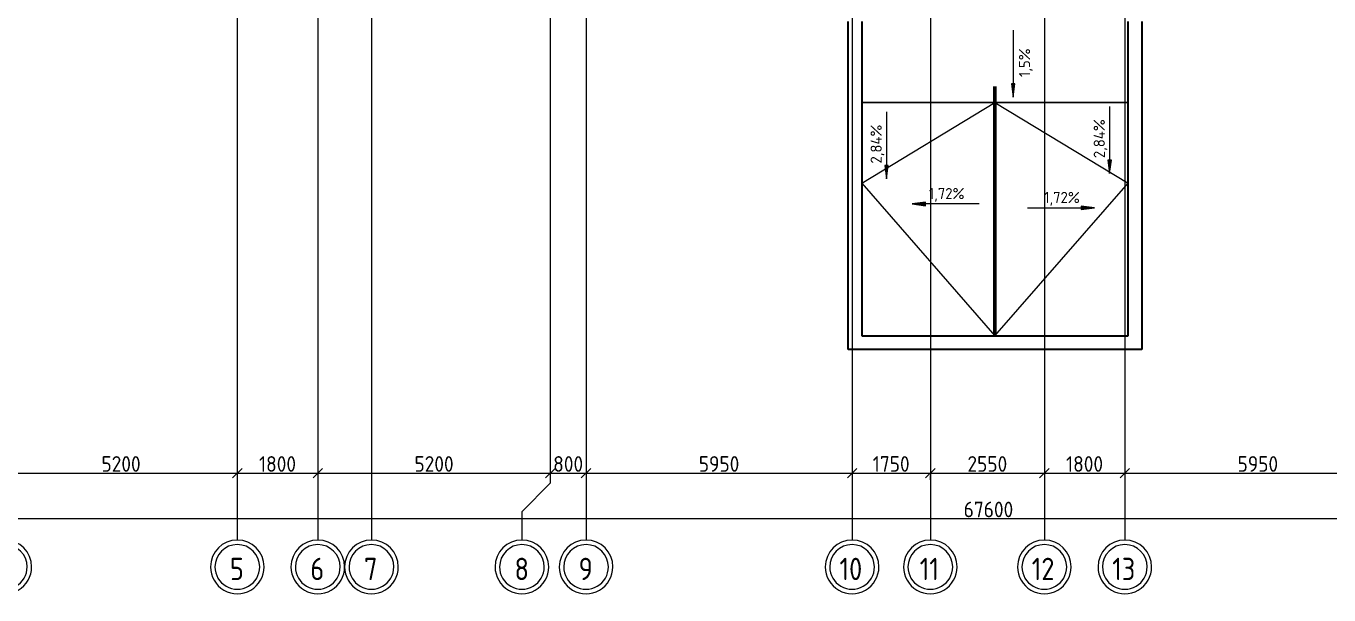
# Model space of a CAD drawing. Header units: millimetres. Extents: x -695119 to 412940, y -249585 to 622758.
# Drawn here: x 70156 to 99296, y 502406 to 515128 of the extents above; entities that cross this region are included whole.
import ezdxf

# ---------------------------------------------------------------- set-up
doc = ezdxf.new("R2010")
doc.units = ezdxf.units.MM
doc.linetypes.add('ADSK_Линия сетки', pattern=[25, 20, -2.5, 0, -2.5])
for name, color, linetype, lineweight in [('Крыши', 7, 'Continuous', 9), ('Линии', 7, 'Continuous', 9), ('Оси', 252, 'Continuous', 9), ('Размеры', 7, 'Continuous', 9), ('Уклоны в точках', 7, 'Continuous', 9)]:
    doc.layers.add(name, color=color, linetype=linetype, lineweight=lineweight)
doc.layers.add('Стены', color=194, linetype='Continuous')
doc.styles.add('GOST Common', font='', dxfattribs={"width": 0.9, "height": 500})
doc.styles.add('GOST Common_1', font='', dxfattribs={"height": 250})
doc.styles.add('ISOCPEUR', font='isocpeur.ttf', dxfattribs={"width": 0.9, "height": 350})
doc.styles.get('GOST Common').set_extended_font_data('GOST type B')
doc.styles.get('GOST Common_1').set_extended_font_data('GOST type B')
doc.dimstyles.new('ADSK_Основной_3_5_мм', dxfattribs={"dimscale": 304.8, "dimtxt": 348.593412, "dimasz": 0.695866, "dimexe": 0.492126, "dimexo": 0.492126, "dimgap": 0.098425, "dimtad": 1, "dimdec": 0, "dimdsep": 46, "dimtxsty": 'ISOCPEUR', "dimblk1": 'OBLIQUE', "dimblk2": 'OBLIQUE', "dimsah": 1, "dimcen": 0.09, "dimdle": 0.492126, "dimazin": 0, "dimtfac": 1, "dimtdec": 4, "dimtix": 1, "dimtmove": 0, "dimatfit": 3, "dimfxl": 1, "dimtvp": 1, "dimtolj": 1, "dimtzin": 0, "dimlwd": 18, "dimlwe": 18, "dimarcsym": 2})

# ---------------------------------------------------------------- blocks, each defined once
blk = doc.blocks.new('Ось сетки - Круг_Ø12 мм 2-461932-План 2 этажа смеж')
at = {"layer": 'Оси', "lineweight": 20}
for radius, start, end in [(6, 360, 180), (5, 360, 180), (6, 180, 360), (5, 180, 360)]:
    blk.add_arc((0, 0), radius, start, end, dxfattribs=at)
blk = doc.blocks.new('_Oblique')
at = {"color": 0, "linetype": 'ByBlock', "lineweight": -2}
blk.add_line((-0.5, -0.5), (0.5, 0.5), dxfattribs=at)
blk = doc.blocks.new('*D936')
at = {"layer": 'Defpoints', "color": 0, "transparency": 16777216}
for p in [(57881, 504212), (125481, 504212), (125481, 504112)]:
    blk.add_point(p, dxfattribs=at)
at = {"layer": 'Размеры', "color": 0, "lineweight": 18, "transparency": 16777216}
for p, q in [((57731, 504112), (125631, 504112)), ((57881, 504062), (57881, 503962)), ((125481, 504062), (125481, 503962))]:
    blk.add_line(p, q, dxfattribs=at)
at = {"layer": 'Размеры', "color": 0, "lineweight": 18, "transparency": 16777216, "xscale": 212.1, "yscale": 212.1, "zscale": 212.1, "rotation": 180}
blk.add_blockref('_Oblique', (57881, 504112), dxfattribs=at)
at = {"layer": 'Размеры', "color": 0, "lineweight": 18, "transparency": 16777216, "xscale": 212.1, "yscale": 212.1, "zscale": 212.1}
blk.add_blockref('_Oblique', (125481, 504112), dxfattribs=at)
at = {"layer": 'Размеры', "color": 0, "lineweight": 20, "transparency": 16777216, "insert": (91681, 504317), "char_height": 350, "width": 1324.48, "attachment_point": 5, "style": 'ISOCPEUR'}
blk.add_mtext('\\A1;67600', dxfattribs=at)
blk = doc.blocks.new('*D939')
at = {"layer": 'Defpoints', "color": 0, "transparency": 16777216}
for p in [(69681, 505230), (74881, 505230), (74881, 505130)]:
    blk.add_point(p, dxfattribs=at)
at = {"layer": 'Размеры', "color": 0, "lineweight": 18, "transparency": 16777216}
for p, q in [((69531, 505130), (75031, 505130)), ((69681, 505080), (69681, 504980)), ((74881, 505080), (74881, 504980))]:
    blk.add_line(p, q, dxfattribs=at)
at = {"layer": 'Размеры', "color": 0, "lineweight": 18, "transparency": 16777216, "xscale": 212.1, "yscale": 212.1, "zscale": 212.1, "rotation": 180}
blk.add_blockref('_Oblique', (69681, 505130), dxfattribs=at)
at = {"layer": 'Размеры', "color": 0, "lineweight": 18, "transparency": 16777216, "xscale": 212.1, "yscale": 212.1, "zscale": 212.1}
blk.add_blockref('_Oblique', (74881, 505130), dxfattribs=at)
at = {"layer": 'Размеры', "color": 0, "lineweight": 20, "transparency": 16777216, "insert": (72281, 505335), "char_height": 350, "width": 1059.58, "attachment_point": 5, "style": 'ISOCPEUR'}
blk.add_mtext('\\A1;5200', dxfattribs=at)
blk = doc.blocks.new('*D940')
at = {"layer": 'Defpoints', "color": 0, "transparency": 16777216}
for p in [(74881, 505230), (76681, 505230), (76681, 505130)]:
    blk.add_point(p, dxfattribs=at)
at = {"layer": 'Размеры', "color": 0, "lineweight": 18, "transparency": 16777216}
for p, q in [((74731, 505130), (76831, 505130)), ((74881, 505080), (74881, 504980)), ((76681, 505080), (76681, 504980))]:
    blk.add_line(p, q, dxfattribs=at)
at = {"layer": 'Размеры', "color": 0, "lineweight": 18, "transparency": 16777216, "xscale": 212.1, "yscale": 212.1, "zscale": 212.1, "rotation": 180}
blk.add_blockref('_Oblique', (74881, 505130), dxfattribs=at)
at = {"layer": 'Размеры', "color": 0, "lineweight": 18, "transparency": 16777216, "xscale": 212.1, "yscale": 212.1, "zscale": 212.1}
blk.add_blockref('_Oblique', (76681, 505130), dxfattribs=at)
at = {"layer": 'Размеры', "color": 0, "lineweight": 20, "transparency": 16777216, "insert": (75781, 505335), "char_height": 350, "width": 980.83, "attachment_point": 5, "style": 'ISOCPEUR'}
blk.add_mtext('\\A1;1800', dxfattribs=at)
blk = doc.blocks.new('*D941')
at = {"layer": 'Defpoints', "color": 0, "transparency": 16777216}
for p in [(76681, 505230), (81881, 505230), (81881, 505130)]:
    blk.add_point(p, dxfattribs=at)
at = {"layer": 'Размеры', "color": 0, "lineweight": 18, "transparency": 16777216}
for p, q in [((76531, 505130), (82031, 505130)), ((76681, 505080), (76681, 504980)), ((81881, 505080), (81881, 504980))]:
    blk.add_line(p, q, dxfattribs=at)
at = {"layer": 'Размеры', "color": 0, "lineweight": 18, "transparency": 16777216, "xscale": 212.1, "yscale": 212.1, "zscale": 212.1, "rotation": 180}
blk.add_blockref('_Oblique', (76681, 505130), dxfattribs=at)
at = {"layer": 'Размеры', "color": 0, "lineweight": 18, "transparency": 16777216, "xscale": 212.1, "yscale": 212.1, "zscale": 212.1}
blk.add_blockref('_Oblique', (81881, 505130), dxfattribs=at)
at = {"layer": 'Размеры', "color": 0, "lineweight": 20, "transparency": 16777216, "insert": (79281, 505335), "char_height": 350, "width": 1059.58, "attachment_point": 5, "style": 'ISOCPEUR'}
blk.add_mtext('\\A1;5200', dxfattribs=at)
blk = doc.blocks.new('*D942')
at = {"layer": 'Defpoints', "color": 0, "transparency": 16777216}
for p in [(81881, 505230), (82681, 505230), (82681, 505130)]:
    blk.add_point(p, dxfattribs=at)
at = {"layer": 'Размеры', "color": 0, "lineweight": 18, "transparency": 16777216}
for p, q in [((81731, 505130), (82831, 505130)), ((81881, 505080), (81881, 504980)), ((82681, 505080), (82681, 504980))]:
    blk.add_line(p, q, dxfattribs=at)
at = {"layer": 'Размеры', "color": 0, "lineweight": 18, "transparency": 16777216, "xscale": 212.1, "yscale": 212.1, "zscale": 212.1, "rotation": 180}
blk.add_blockref('_Oblique', (81881, 505130), dxfattribs=at)
at = {"layer": 'Размеры', "color": 0, "lineweight": 18, "transparency": 16777216, "xscale": 212.1, "yscale": 212.1, "zscale": 212.1}
blk.add_blockref('_Oblique', (82681, 505130), dxfattribs=at)
at = {"layer": 'Размеры', "color": 0, "lineweight": 20, "transparency": 16777216, "insert": (82281, 505335), "char_height": 350, "width": 794.69, "attachment_point": 5, "style": 'ISOCPEUR'}
blk.add_mtext('\\A1;800', dxfattribs=at)
blk = doc.blocks.new('*D943')
at = {"layer": 'Defpoints', "color": 0, "transparency": 16777216}
for p in [(82681, 505230), (88631, 505230), (88631, 505130)]:
    blk.add_point(p, dxfattribs=at)
at = {"layer": 'Размеры', "color": 0, "lineweight": 18, "transparency": 16777216}
for p, q in [((82531, 505130), (88781, 505130)), ((82681, 505080), (82681, 504980)), ((88631, 505080), (88631, 504980))]:
    blk.add_line(p, q, dxfattribs=at)
at = {"layer": 'Размеры', "color": 0, "lineweight": 18, "transparency": 16777216, "xscale": 212.1, "yscale": 212.1, "zscale": 212.1, "rotation": 180}
blk.add_blockref('_Oblique', (82681, 505130), dxfattribs=at)
at = {"layer": 'Размеры', "color": 0, "lineweight": 18, "transparency": 16777216, "xscale": 212.1, "yscale": 212.1, "zscale": 212.1}
blk.add_blockref('_Oblique', (88631, 505130), dxfattribs=at)
at = {"layer": 'Размеры', "color": 0, "lineweight": 20, "transparency": 16777216, "insert": (85656, 505335), "char_height": 350, "width": 1059.58, "attachment_point": 5, "style": 'ISOCPEUR'}
blk.add_mtext('\\A1;5950', dxfattribs=at)
blk = doc.blocks.new('*D944')
at = {"layer": 'Defpoints', "color": 0, "transparency": 16777216}
for p in [(88631, 505230), (90381, 505230), (90381, 505130)]:
    blk.add_point(p, dxfattribs=at)
at = {"layer": 'Размеры', "color": 0, "lineweight": 18, "transparency": 16777216}
for p, q in [((88481, 505130), (90531, 505130)), ((88631, 505080), (88631, 504980)), ((90381, 505080), (90381, 504980))]:
    blk.add_line(p, q, dxfattribs=at)
at = {"layer": 'Размеры', "color": 0, "lineweight": 18, "transparency": 16777216, "xscale": 212.1, "yscale": 212.1, "zscale": 212.1, "rotation": 180}
blk.add_blockref('_Oblique', (88631, 505130), dxfattribs=at)
at = {"layer": 'Размеры', "color": 0, "lineweight": 18, "transparency": 16777216, "xscale": 212.1, "yscale": 212.1, "zscale": 212.1}
blk.add_blockref('_Oblique', (90381, 505130), dxfattribs=at)
at = {"layer": 'Размеры', "color": 0, "lineweight": 20, "transparency": 16777216, "insert": (89506, 505335), "char_height": 350, "width": 980.83, "attachment_point": 5, "style": 'ISOCPEUR'}
blk.add_mtext('\\A1;1750', dxfattribs=at)
blk = doc.blocks.new('*D945')
at = {"layer": 'Defpoints', "color": 0, "transparency": 16777216}
for p in [(90381, 505230), (92931, 505230), (92931, 505130)]:
    blk.add_point(p, dxfattribs=at)
at = {"layer": 'Размеры', "color": 0, "lineweight": 18, "transparency": 16777216}
for p, q in [((90231, 505130), (93081, 505130)), ((90381, 505080), (90381, 504980)), ((92931, 505080), (92931, 504980))]:
    blk.add_line(p, q, dxfattribs=at)
at = {"layer": 'Размеры', "color": 0, "lineweight": 18, "transparency": 16777216, "xscale": 212.1, "yscale": 212.1, "zscale": 212.1, "rotation": 180}
blk.add_blockref('_Oblique', (90381, 505130), dxfattribs=at)
at = {"layer": 'Размеры', "color": 0, "lineweight": 18, "transparency": 16777216, "xscale": 212.1, "yscale": 212.1, "zscale": 212.1}
blk.add_blockref('_Oblique', (92931, 505130), dxfattribs=at)
at = {"layer": 'Размеры', "color": 0, "lineweight": 20, "transparency": 16777216, "insert": (91656, 505335), "char_height": 350, "width": 1059.58, "attachment_point": 5, "style": 'ISOCPEUR'}
blk.add_mtext('\\A1;2550', dxfattribs=at)
blk = doc.blocks.new('*D946')
at = {"layer": 'Defpoints', "color": 0, "transparency": 16777216}
for p in [(92931, 505230), (94731, 505230), (94731, 505130)]:
    blk.add_point(p, dxfattribs=at)
at = {"layer": 'Размеры', "color": 0, "lineweight": 18, "transparency": 16777216}
for p, q in [((92781, 505130), (94881, 505130)), ((92931, 505080), (92931, 504980)), ((94731, 505080), (94731, 504980))]:
    blk.add_line(p, q, dxfattribs=at)
at = {"layer": 'Размеры', "color": 0, "lineweight": 18, "transparency": 16777216, "xscale": 212.1, "yscale": 212.1, "zscale": 212.1, "rotation": 180}
blk.add_blockref('_Oblique', (92931, 505130), dxfattribs=at)
at = {"layer": 'Размеры', "color": 0, "lineweight": 18, "transparency": 16777216, "xscale": 212.1, "yscale": 212.1, "zscale": 212.1}
blk.add_blockref('_Oblique', (94731, 505130), dxfattribs=at)
at = {"layer": 'Размеры', "color": 0, "lineweight": 20, "transparency": 16777216, "insert": (93831, 505335), "char_height": 350, "width": 980.83, "attachment_point": 5, "style": 'ISOCPEUR'}
blk.add_mtext('\\A1;1800', dxfattribs=at)
blk = doc.blocks.new('*D947')
at = {"layer": 'Defpoints', "color": 0, "transparency": 16777216}
for p in [(94731, 505230), (100681, 505230), (100681, 505130)]:
    blk.add_point(p, dxfattribs=at)
at = {"layer": 'Размеры', "color": 0, "lineweight": 18, "transparency": 16777216}
for p, q in [((94581, 505130), (100831, 505130)), ((94731, 505080), (94731, 504980)), ((100681, 505080), (100681, 504980))]:
    blk.add_line(p, q, dxfattribs=at)
at = {"layer": 'Размеры', "color": 0, "lineweight": 18, "transparency": 16777216, "xscale": 212.1, "yscale": 212.1, "zscale": 212.1, "rotation": 180}
blk.add_blockref('_Oblique', (94731, 505130), dxfattribs=at)
at = {"layer": 'Размеры', "color": 0, "lineweight": 18, "transparency": 16777216, "xscale": 212.1, "yscale": 212.1, "zscale": 212.1}
blk.add_blockref('_Oblique', (100681, 505130), dxfattribs=at)
at = {"layer": 'Размеры', "color": 0, "lineweight": 20, "transparency": 16777216, "insert": (97706, 505335), "char_height": 350, "width": 1059.58, "attachment_point": 5, "style": 'ISOCPEUR'}
blk.add_mtext('\\A1;5950', dxfattribs=at)

msp = doc.modelspace()

# ---------------------------------------------------------------- hatches: boundary and pattern name
at = {"layer": 'Уклоны в точках'}
for points in [[(92234.059, 513534.536), (92273.454, 513834.549), (92194.462, 513834.523)], [(89400.935, 511710.62), (89440.431, 512010.62), (89361.439, 512010.62)], [(94391.569, 511831.535), (94431.065, 512131.535), (94352.074, 512131.535)], [(89971.969, 511150.064), (90271.969, 511110.568), (90271.969, 511189.56)], [(94051.298, 511062.672), (93751.298, 511102.168), (93751.298, 511023.176)]]:
    msp.add_hatch(color=256, dxfattribs=at).paths.add_polyline_path(points)

# ---------------------------------------------------------------- linework, layer by layer
at = {"layer": 'Крыши'}
for p, q in [((94804.401, 513418.741), (88848.401, 513416.741)), ((88848.401, 511614.739), (91826.4, 513417.741)), ((88848.401, 513417.741), (94804.401, 513417.741)), ((91826.401, 508199.66), (91826.401, 513417.741)), ((91826.402, 513417.741), (94804.401, 511614.739)), ((88848.401, 511614.739), (91826.401, 508199.66)), ((91826.401, 508199.66), (94804.401, 511614.739))]:
    msp.add_line(p, q, dxfattribs=at)
at = {"layer": 'Линии', "lineweight": 50}
msp.add_line((91826.401, 513778.24), (91826.401, 508178.24), dxfattribs=at)
at = {"layer": 'Оси', "linetype": 'ADSK_Линия сетки'}
for p, q in [((88631.401, 569901.977), (88631.401, 503632.555)), ((90381.401, 569901.977), (90381.401, 503632.555)), ((92931.401, 569901.977), (92931.401, 503632.555)), ((94731.401, 569901.977), (94731.401, 503632.555)), ((74881.401, 533028.241), (74881.401, 503632.555)), ((76681.401, 533028.241), (76681.401, 503632.555)), ((77881.401, 533028.241), (77881.401, 503632.555)), ((81881.401, 533028.241), (81881.401, 504902.555)), ((82681.401, 533028.241), (82681.401, 503632.555))]:
    msp.add_line(p, q, dxfattribs=at)
at = {"layer": 'Оси'}
for p, q in [((81881.401, 504902.555), (81246.401, 504267.555)), ((81246.401, 504267.555), (81246.401, 503632.555))]:
    msp.add_line(p, q, dxfattribs=at)
at = {"layer": 'Стены'}
for p, q in [((88544.401, 507895.66), (88544.401, 515226.241)), ((88848.401, 515226.241), (88848.401, 508199.66)), ((94804.401, 508199.66), (94804.401, 515226.241)), ((95108.401, 515226.241), (95108.401, 507895.66)), ((88848.401, 508199.66), (94804.401, 508199.66)), ((95108.401, 507895.66), (88544.401, 507895.66))]:
    msp.add_line(p, q, dxfattribs=at)
at = {"layer": 'Уклоны в точках', "lineweight": 20}
for p, q in [((92233.555, 515034.536), (92234.059, 513534.536)), ((89400.935, 513210.62), (89400.935, 511710.62)), ((94391.569, 513331.535), (94391.569, 511831.535)), ((91471.969, 511150.064), (89971.969, 511150.064)), ((92551.298, 511062.672), (94051.298, 511062.672))]:
    msp.add_line(p, q, dxfattribs=at)
at = {"layer": 'Уклоны в точках'}
for p, q in [((92273.454, 513834.549), (92194.462, 513834.523)), ((92194.462, 513834.523), (92234.059, 513534.536)), ((92234.059, 513534.536), (92273.454, 513834.549)), ((89440.431, 512010.62), (89361.439, 512010.62)), ((89361.439, 512010.62), (89400.935, 511710.62)), ((89400.935, 511710.62), (89440.431, 512010.62)), ((94431.065, 512131.535), (94352.074, 512131.535)), ((94352.074, 512131.535), (94391.569, 511831.535)), ((94391.569, 511831.535), (94431.065, 512131.535)), ((90271.969, 511189.56), (89971.969, 511150.064)), ((89971.969, 511150.064), (90271.969, 511110.568)), ((90271.969, 511110.568), (90271.969, 511189.56)), ((94051.298, 511062.672), (93751.298, 511102.168)), ((93751.298, 511102.168), (93751.298, 511023.176)), ((93751.298, 511023.176), (94051.298, 511062.672))]:
    msp.add_line(p, q, dxfattribs=at)

# ---------------------------------------------------------------- block references
at = {"layer": 'Оси', "lineweight": 20, "xscale": 99.99999999999993, "yscale": 99.99999999999993, "zscale": 99.99999999999993, "rotation": 180}
for p in [(69681.401, 503032.555), (74881.401, 503032.555), (76681.401, 503032.555), (77881.401, 503032.555), (81246.401, 503032.555), (82681.401, 503032.555), (88631.401, 503032.555), (90381.401, 503032.555), (92931.401, 503032.555), (94731.401, 503032.555)]:
    msp.add_blockref('Ось сетки - Круг_Ø12 мм 2-461932-План 2 этажа смеж', p, dxfattribs=at)

# ---------------------------------------------------------------- texts
at = {"layer": 'Оси', "char_height": 500, "attachment_point": 1, "style": 'GOST Common'}
for s, insert, width in [('\\fGOST Common|b0|i0|c204|p34|;\\W.9;5', (74715.282, 503237.168), 389.62012), ('\\fGOST Common|b0|i0|c204|p34|;\\W.9;6', (76515.282, 503237.168), 389.62012), ('\\fGOST Common|b0|i0|c204|p34|;\\W.9;7', (77715.282, 503237.168), 389.62012), ('\\fGOST Common|b0|i0|c204|p34|;\\W.9;8', (81080.282, 503237.168), 389.62012), ('\\fGOST Common|b0|i0|c204|p34|;\\W.9;9', (82515.282, 503237.168), 389.62012), ('10', (88349.182, 503237.168), 671.01244), ('11', (90143.732, 503237.168), 562.78462), ('12', (92649.182, 503237.168), 671.01244), ('13', (94449.182, 503237.168), 671.01244)]:
    msp.add_mtext(s, dxfattribs=dict(at, insert=insert, width=width))
at = {"layer": 'Уклоны в точках', "lineweight": 20, "char_height": 250, "attachment_point": 1, "rotation": 90, "line_spacing_factor": 1.022761, "style": 'GOST Common_1'}
for s, insert, width in [('1,5%', (92363.25, 513987.867), 712.0297), ('2,84%', (89044.228, 512053.315), 977.53229), ('2,84%', (94034.862, 512174.23), 977.53229)]:
    msp.add_mtext(s, dxfattribs=dict(at, insert=insert, width=width))
at = {"layer": 'Уклоны в точках', "lineweight": 20, "char_height": 250, "width": 899.08834, "attachment_point": 1, "line_spacing_factor": 1.022761, "style": 'GOST Common_1'}
for insert in [(90347.349, 511506.771), (92926.678, 511419.379)]:
    msp.add_mtext('1,72%', dxfattribs=dict(at, insert=insert))

# ---------------------------------------------------------------- dimensions: what is measured, and where the dimension line sits
at = {"layer": 'Размеры', "lineweight": 20}
for base, p1, p2, override, picture, middle in [((74881.401, 505129.9), (69681.401, 505229.884), (74881.401, 505229.884), {"dimpost": '<>', "dimfxl": 5200}, '*D939', (72281.401, 505334.9)), ((76681.401, 505129.9), (74881.401, 505229.884), (76681.401, 505229.884), {"dimpost": '<>', "dimfxl": 1800}, '*D940', (75781.401, 505334.9)), ((81881.401, 505129.9), (76681.401, 505229.884), (81881.401, 505229.884), {"dimpost": '<>', "dimfxl": 5200}, '*D941', (79281.401, 505334.9)), ((82681.401, 505129.9), (81881.401, 505229.884), (82681.401, 505229.884), {"dimpost": '<>', "dimfxl": 800}, '*D942', (82281.401, 505334.9)), ((88631.401, 505129.9), (82681.401, 505229.884), (88631.401, 505229.884), {"dimpost": '<>', "dimfxl": 5950}, '*D943', (85656.401, 505334.9)), ((90381.401, 505129.9), (88631.401, 505229.884), (90381.401, 505229.884), {"dimpost": '<>', "dimfxl": 1750}, '*D944', (89506.401, 505334.9)), ((92931.401, 505129.9), (90381.401, 505229.884), (92931.401, 505229.884), {"dimpost": '<>', "dimfxl": 2550}, '*D945', (91656.401, 505334.9)), ((94731.401, 505129.9), (92931.401, 505229.884), (94731.401, 505229.884), {"dimpost": '<>', "dimfxl": 1800}, '*D946', (93831.401, 505334.9)), ((100681.401, 505129.9), (94731.401, 505229.884), (100681.401, 505229.884), {"dimpost": '<>', "dimfxl": 5950}, '*D947', (97706.401, 505334.9)), ((125481.401, 504111.657), (57881.401, 504211.642), (125481.401, 504211.642), {"dimpost": '<>', "dimfxl": 67600}, '*D936', (91681.401, 504316.657))]:
    dim = msp.add_linear_dim(base=base, p1=p1, p2=p2, dimstyle='ADSK_Основной_3_5_мм', override=override, dxfattribs=at)
    dim.commit()
    dim.dimension.update_dxf_attribs({"geometry": picture, "text_midpoint": middle})

doc.saveas('drawing.dxf')
